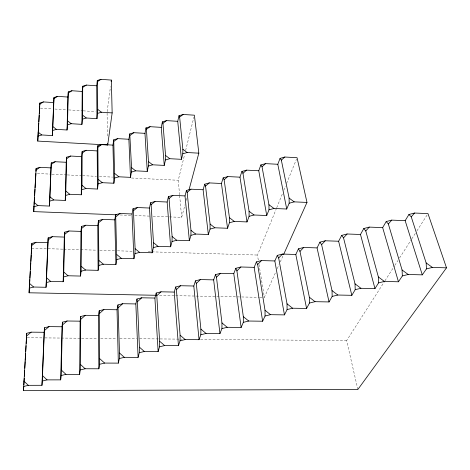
<?xml version="1.0" encoding="UTF-8"?>
<svg xmlns="http://www.w3.org/2000/svg" width="470" height="470" viewBox="0 0 470 470"><rect width="100%" height="100%" fill="white"/><g stroke="black" fill="none" stroke-linecap="round" stroke-linejoin="round"><path stroke-width="0.35" stroke-dasharray="2.35 1.76" d="M107.172 111.648L110.485 86.539M179.587 194.815L178.248 180.263L184.563 154.8M185.615 150.559L193.857 117.312M153.108 216.259L181.667 217.369L185.062 204.673M186.196 200.437L186.76 198.322M258.288 260.075L257.478 255.046L276.448 208.404M276.718 207.728L282.493 193.528M283.868 190.15L285.519 186.096M286.618 183.394L296.517 159.054M259.957 297.328L264.351 297.416L275.761 271.995M277.259 268.652L279.062 264.639M280.261 261.96L283.263 255.275M357.864 389.465L346.637 340.615L384.548 281.424M384.942 280.807L394.418 266.014M394.812 265.397L397.973 260.462M399.553 257.995L411.397 239.5M411.791 238.883L415.345 233.332M416.925 230.87L427.195 214.837M27.26 337.748L44.145 337.901M44.879 337.906L80.858 338.23M81.592 338.236L97.742 338.382M100.68 338.406L116.83 338.553M119.768 338.576L136.653 338.729M139.59 338.758L182.178 339.14M200.531 339.305L346.637 340.615M159.547 295.354L174.94 295.659M175.674 295.671L215.983 296.464M216.717 296.482L240.899 296.958M241.633 296.97L259.223 297.316M31.643 248.213L63.168 249.165M63.902 249.188L80.035 249.676M80.769 249.699L96.896 250.187M99.834 250.275L114.498 250.721M117.43 250.81L132.828 251.274M148.226 251.738L151.158 251.826M151.892 251.85L257.478 255.046M120.15 214.972L131.136 215.401M134.796 215.542L149.442 216.112M37.377 173.495L51.242 174.159M51.976 174.194L66.57 174.899M67.304 174.934L81.898 175.633M82.632 175.668L96.497 176.332M99.417 176.473L112.559 177.108M131.535 178.018L178.248 180.263M40.373 108.118L51.976 108.858M54.878 109.04L67.927 109.874M68.649 109.921L82.426 110.797M83.149 110.844L95.475 111.625M258.988 264.381L264.351 297.416M179.658 195.543L181.667 217.369M107.09 113.094L107.56 137.739"/><path stroke-width="0.7" d="M155.887 295.283L29.093 292.792L29.269 288.175L33.576 287.023L46.031 287.288L46.342 282.593L50.695 281.43L63.174 281.712L63.632 276.942L68.027 275.767L80.535 276.066L81.134 271.225L85.581 270.033L98.112 270.35L98.859 265.433L103.353 264.222L115.908 264.563L116.801 259.563L121.348 258.347L133.927 258.7L134.978 253.624L139.572 252.39L152.174 252.766L153.39 247.608L158.032 246.356L170.657 246.756L172.038 241.515L176.732 240.246L189.381 240.669L190.926 235.341L195.673 234.06L208.345 234.501L210.061 229.084L214.861 227.791L227.556 228.256L229.448 222.751L229.454 217.698L224.125 179.716L223.185 177.871L227.821 176.567L239.982 177.167L241.903 171.456L246.586 170.134L258.77 170.763L260.856 164.958L265.591 163.625L277.799 164.277L280.055 158.384L284.844 157.027L297.063 157.703L306.981 202.429L283.563 254.605M23.647 386.469L28.341 385.329L41.959 385.3L42.271 381.035L47.024 379.883L60.671 379.866L61.147 375.524L65.953 374.355L79.636 374.361L80.282 369.937L85.146 368.756L98.859 368.78L99.681 364.274L104.604 363.081L118.346 363.122L119.351 358.534L124.333 357.323L138.104 357.382L139.296 352.712L144.337 351.484L158.137 351.566L159.518 346.807L164.623 345.568L178.447 345.667L180.028 340.821L185.198 339.563L199.051 339.687L200.831 334.752L206.06 333.471L219.942 333.618L221.934 328.589L221.952 322.925L216.47 277.224L215.495 274.621L220.524 273.323L233.772 273.658L235.805 268.305L240.893 266.989L254.164 267.354L256.397 261.908L261.543 260.574L274.838 260.956L277.276 255.416L282.488 254.07L295.806 254.476L298.444 248.836L303.72 247.467L317.062 247.901L319.917 242.162L325.258 240.775L338.617 241.239L341.696 235.394L347.101 233.989L360.484 234.477L363.786 228.532L369.261 227.104L382.662 227.621L386.193 221.564L391.739 220.119L405.158 220.665L408.929 214.496L414.546 213.033L427.982 213.603L446.5 267.829L357.864 389.465L23.5 390.658L26.69 333.301L31.173 332.155L44.162 332.29L44.474 327.772L49.009 326.615L62.028 326.762L62.492 322.173L67.075 320.998L80.123 321.169L80.746 316.498L85.381 315.311L98.453 315.499L99.235 310.752L103.923 309.548L117.024 309.759L117.97 304.93L122.717 303.708L135.842 303.937L136.958 299.032L141.758 297.792L154.906 298.045L156.199 293.051L161.051 291.8L174.229 292.07L175.698 286.988L180.609 285.725L193.81 286.013L195.461 280.849L200.432 279.562L213.656 279.879L215.495 274.621M210.061 229.084L210.09 224.061L205.537 186.073L204.703 184.205L209.285 182.912L221.429 183.494L223.185 177.871M79.636 374.361L80.123 321.169M80.535 276.066L80.946 231.399L81.522 226.417L85.775 225.23L97.772 225.665L98.483 220.606L102.783 219.402L114.798 219.854L115.649 214.725L119.997 213.503L132.035 213.979L133.028 208.768L137.416 207.534L149.478 208.034L150.617 202.74L155.053 201.495L167.138 202.012L168.425 196.636L172.907 195.379L185.01 195.914L186.449 190.462L190.984 189.187L203.111 189.745L204.703 184.205M116.49 214.831L33.734 211.606L33.928 206.741L37.911 205.596L49.403 206.06L49.714 201.125L53.739 199.967L65.248 200.449L65.683 195.45L69.742 194.275L81.281 194.78L81.627 156.628L82.168 151.475L86.104 150.3L97.202 150.905L97.854 145.682L101.831 144.496L112.947 145.118L113.722 139.825L117.735 138.627L128.874 139.267L129.767 133.903L133.821 132.687L144.971 133.351L145.994 127.91L150.083 126.683L161.257 127.364L162.403 121.853L166.539 120.614L177.731 121.313L179 115.726L183.177 114.469L194.386 115.191L198.828 153.167L189.022 189.857M81.921 124.356L82.221 91.45L82.726 86.227L86.392 85.07L96.708 85.793L96.955 118.663L86.245 117.999L82.444 119.163L81.921 124.356L71.228 123.71L67.463 124.867L67.046 129.99L56.371 129.368L52.64 130.507L52.329 135.571L41.671 134.96L37.976 136.089L37.765 141.088L107.701 144.989L112.154 112.906L111.337 80.076L101.003 79.342L97.313 80.505L96.708 85.793M80.282 369.937L80.746 316.498M81.134 271.225L81.522 226.417M81.281 194.78L82.009 185.315L82.168 151.475M82.444 119.163L82.726 86.227M200.831 334.752L200.884 329.118L196.307 283.475L195.461 280.849M190.926 235.341L190.979 230.335L187.172 192.353L186.449 190.462M180.028 340.821L180.104 335.222L176.415 289.637L175.698 286.988M81.839 189.704L85.934 188.517L97.49 189.04L98.177 183.893L102.313 182.695L113.893 183.235L114.704 178.013L118.887 176.802L130.484 177.36L131.43 172.061L135.654 170.839L147.269 171.421L148.35 166.045L152.615 164.805L164.253 165.405L165.469 159.953L169.782 158.701L181.438 159.324L182.795 153.79L182.859 149.29L179.628 117.083L179 115.726M172.038 241.515L172.114 236.533L169.041 198.552L168.425 196.636M52.64 130.507L54.009 97.49L57.604 96.362L67.886 97.049L67.046 129.99M159.518 346.807L159.624 341.238L156.792 295.718L156.199 293.051M165.469 159.953L165.552 155.47L162.943 123.234L162.403 121.853M153.39 247.608L153.49 242.655L151.129 204.679L150.617 202.74M49.714 201.125L51.3 162.873L55.166 161.721L66.223 162.285L66.646 157.203L70.547 156.04L81.627 156.628M148.35 166.045L148.45 161.58L146.44 129.315L145.994 127.91M139.296 352.712L139.425 347.171L137.434 301.716L136.958 299.032M46.342 282.593L48.199 237.838L52.37 236.674L64.314 237.074L64.76 232.162L68.973 230.987L80.946 231.399M60.671 379.866L62.028 326.762M63.174 281.712L64.314 237.074M65.248 200.449L66.223 162.285M61.147 375.524L62.492 322.173M63.632 276.942L64.76 232.162M65.683 195.45L66.646 157.203M67.463 124.867L68.297 91.885L71.922 90.745L82.221 91.45M134.978 253.624L135.107 248.695L133.439 210.725L133.028 208.768M131.43 172.061L131.547 167.62L129.767 133.903M42.271 381.035L44.474 327.772M119.351 358.534L119.509 353.023L117.97 304.93M116.801 259.563L115.649 214.725M114.704 178.013L113.722 139.825M99.681 364.274L99.235 310.752M98.177 183.893L97.854 145.682M98.859 265.433L98.483 220.606M26.62 335.204L26.69 333.301M96.955 118.663L97.731 109.392L97.313 80.505M31.725 246.168L31.349 253.33M31.778 244.811L31.831 243.448L35.955 242.297L47.881 242.673L48.199 237.838M36.002 171.303L36.12 168.477L39.95 167.338L50.989 167.884L51.3 162.873M39.709 106.637L39.321 113.816M39.774 105.198L39.868 103.042L43.434 101.919L53.698 102.589L52.329 135.571M41.959 385.3L44.162 332.29M46.031 287.288L47.881 242.673M49.403 206.06L50.989 167.884M29.269 288.175L31.831 243.448M33.928 206.741L36.12 168.477M37.976 136.089L39.868 103.042M23.5 390.658L23.747 386.311M23.829 384.86L24.205 378.338M24.328 376.164L24.657 370.366M24.787 368.186L25.157 361.665M25.239 360.214L25.615 353.693M25.738 351.513L26.067 345.714M26.191 343.541L26.526 337.742M29.093 292.792L29.387 287.675M29.469 286.212L29.845 279.638M29.927 278.175L30.303 271.601M30.433 269.404L30.808 262.83M30.891 261.367L31.267 254.793M33.734 211.606L34.063 205.842M34.145 204.403L34.557 197.194M34.639 195.755L35.009 189.275M35.091 187.83L35.503 180.627M35.585 179.188L35.914 173.424M37.765 141.088L38.299 131.759M38.381 130.319L38.787 123.146M38.869 121.712L39.239 115.25M53.698 102.589L54.009 97.49M67.886 97.049L68.297 91.885M111.149 81.516L111.337 80.076M229.448 222.751L234.307 221.435L247.02 221.922L249.094 216.329L249.077 211.253L242.961 173.277L241.903 171.456M249.094 216.329L254.006 215.001L266.743 215.513L268.999 209.82L268.952 204.72L262.031 166.756L260.856 164.958M268.999 209.82L273.969 208.474L286.729 209.015L289.173 203.228L289.103 198.099L281.348 160.147L280.055 158.384M221.934 328.589L227.227 327.296L241.139 327.467L243.343 322.344L243.331 316.645L236.915 270.89L235.805 268.305M243.343 322.344L248.706 321.028L262.636 321.221L265.062 316.005L265.021 310.271L257.642 264.469L256.397 261.908M265.062 316.005L270.491 314.671L284.45 314.888L287.1 309.571L287.023 303.808L278.663 257.959L277.276 255.416M287.1 309.571L292.599 308.22L306.581 308.461L309.466 303.044L309.36 297.246L299.983 251.356L298.444 248.836M309.466 303.044L315.035 301.675L329.041 301.94L332.167 296.417L332.02 290.589L321.603 244.653L319.917 242.162M332.167 296.417L337.807 295.031L351.836 295.319L355.203 289.69L355.026 283.827L343.535 237.861L341.696 235.394M355.203 289.69L360.919 288.286L374.966 288.603L378.591 282.864L378.379 276.971L365.778 230.97L363.786 228.532M378.591 282.864L384.384 281.442L398.454 281.783L402.338 275.937L402.085 270.003L388.349 223.973L386.193 221.564M402.338 275.937L408.207 274.486L422.295 274.862L426.449 268.899L426.155 262.93L411.256 216.876L408.929 214.496M411.256 216.876L414.546 213.033M388.349 223.973L391.739 220.119M365.778 230.97L369.261 227.104M343.535 237.861L347.101 233.989M321.603 244.653L325.258 240.775M299.983 251.356L303.72 247.467M278.663 257.959L282.488 254.07M257.642 264.469L261.543 260.574M236.915 270.89L240.893 266.989M216.47 277.224L220.524 273.323M196.307 283.475L200.432 279.562M176.415 289.637L180.609 285.725M156.792 295.718L161.051 291.8M137.434 301.716L141.758 297.792M118.328 307.633L122.717 303.708M281.348 160.147L284.844 157.027M99.481 313.472L103.923 309.548M262.031 166.756L265.591 163.625M80.875 319.236L85.381 315.311M242.961 173.277L246.586 170.134M62.516 324.923L67.075 320.998M224.125 179.716L227.821 176.567M44.392 330.539L49.009 326.615M205.537 186.073L209.285 182.912M26.502 336.079L31.173 332.155M187.172 192.353L190.984 189.187M169.041 198.552L172.907 195.379M151.129 204.679L155.053 201.495M133.439 210.725L137.416 207.534M115.967 216.699L119.997 213.503M98.7 222.604L102.783 219.402M81.645 228.438L85.775 225.23M64.795 234.201L68.973 230.987M48.146 239.894L52.37 236.674M31.69 245.522L35.955 242.297M179.628 117.083L183.177 114.469M162.943 123.234L166.539 120.614M146.44 129.315L150.083 126.683M130.131 135.331L133.821 132.687M114.004 141.276L117.735 138.627M98.054 147.151L101.831 144.496M82.285 152.967L86.104 150.3M66.687 158.719L70.547 156.04M51.265 164.4L55.166 161.721M36.014 170.028L39.95 167.338M97.496 81.563L101.003 79.342M82.843 87.302L86.392 85.07M68.338 92.99L71.922 90.745M53.985 98.612L57.604 96.362M39.78 104.181L43.434 101.919M97.584 113.399L101.42 112.224L112.154 112.906M182.795 153.79L187.154 152.527L198.828 153.167M289.173 203.228L294.202 201.865L306.981 202.429M426.449 268.899L432.394 267.43L446.5 267.829M426.155 262.93L432.394 267.43M402.085 270.003L408.207 274.486M289.103 198.099L294.202 201.865M378.379 276.971L384.384 281.442M268.952 204.72L273.969 208.474M182.859 149.29L187.154 152.527M355.026 283.827L360.919 288.286M249.077 211.253L254.006 215.001M165.552 155.47L169.782 158.701M97.731 109.392L101.42 112.224M332.02 290.589L337.807 295.031M229.454 217.698L234.307 221.435M148.45 161.58L152.615 164.805M82.608 115.174L86.245 117.999M309.36 297.246L315.035 301.675M210.09 224.061L214.861 227.791M131.547 167.62L135.654 170.839M67.639 120.89L71.228 123.71M287.023 303.808L292.599 308.22M190.979 230.335L195.673 234.06M114.844 173.589L118.887 176.802M52.834 126.548L56.371 129.368M265.021 310.271L270.491 314.671M172.114 236.533L176.732 240.246M98.33 179.481L102.313 182.695M38.182 132.141L41.671 134.96M153.49 242.655L158.032 246.356M243.331 316.645L248.706 321.028M82.009 185.315L85.934 188.517M65.876 191.079L69.742 194.275M135.107 248.695L139.572 252.39M221.952 322.925L227.227 327.296M49.926 196.777L53.739 199.967M116.954 254.658L121.348 258.347M200.884 329.118L206.06 333.471M34.157 202.411L37.911 205.596M99.029 260.55L103.353 264.222M180.104 335.222L185.198 339.563M81.322 266.361L85.581 270.033M159.624 341.238L164.623 345.568M63.844 272.107L68.027 275.767M139.425 347.171L144.337 351.484M46.577 277.782L50.695 281.43M119.509 353.023L124.333 357.323M29.522 283.381L33.576 287.023M99.869 358.792L104.604 363.081M80.493 364.485L85.146 368.756M61.382 370.102L65.953 374.355M42.529 375.642L47.024 379.883M23.923 381.105L28.341 385.329M405.158 220.665L422.295 274.862M382.662 227.621L398.454 281.783M360.484 234.477L374.966 288.603M338.617 241.239L351.836 295.319M317.062 247.901L329.041 301.94M277.799 164.277L286.729 209.015M295.806 254.476L306.581 308.461M258.77 170.763L266.743 215.513M274.838 260.956L284.45 314.888M239.982 177.167L247.02 221.922M254.164 267.354L262.636 321.221M221.429 183.494L227.556 228.256M233.772 273.658L241.139 327.467M203.111 189.745L208.345 234.501M213.656 279.879L219.942 333.618M177.731 121.313L181.438 159.324M185.01 195.914L189.381 240.669M193.81 286.013L199.051 339.687M161.257 127.364L164.253 165.405M167.138 202.012L170.657 246.756M174.229 292.07L178.447 345.667M144.971 133.351L147.269 171.421M149.478 208.034L152.174 252.766M154.906 298.045L158.137 351.566M128.874 139.267L130.484 177.36M132.035 213.979L133.927 258.7M135.842 303.937L138.104 357.382M112.947 145.118L113.893 183.235M114.798 219.854L115.908 264.563M117.024 309.759L118.346 363.122M107.671 143.538L107.701 144.989M97.202 150.905L97.49 189.04M97.772 225.665L98.112 270.35M98.453 315.499L98.859 368.78"/></g></svg>
